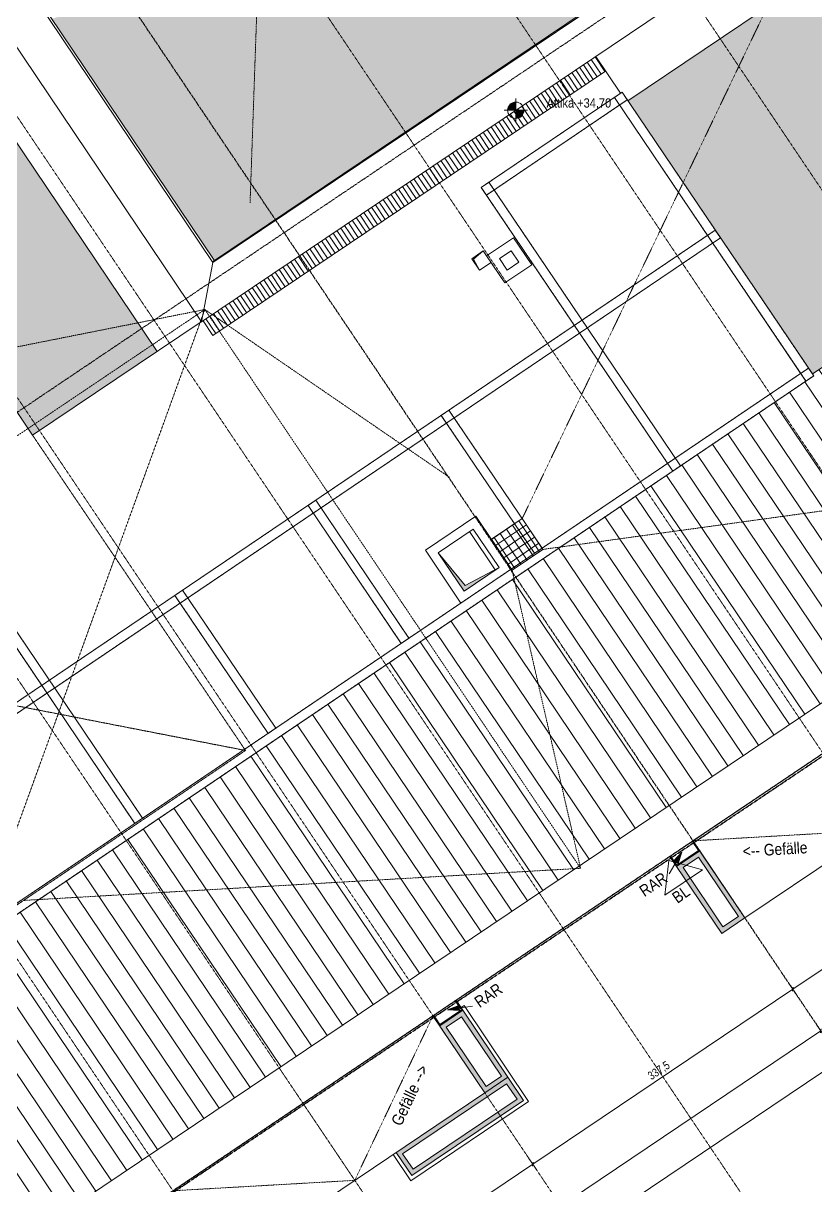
# Model space of a CAD drawing. Header units: centimetres. Extents: x -4512 to 25286, y -2765 to 13485.
# Drawn here: x 19392 to 20246, y 8412 to 9664 of the extents above; entities that cross this region are included whole.
import ezdxf

# ---------------------------------------------------------------- set-up
doc = ezdxf.new("R2010")
doc.units = ezdxf.units.CM
for name, pattern in [('_Referenzebene_', [0.6, 0.4, -0.1, 0, -0.1]), ('DB_Strichpunkt', [0.28, 0.15, -0.065, 0, -0.065]), ('Grundgrenze', [0.8999999999999999, 0.4, -0.1, 0.1, -0.1, 0.1, -0.1]), ('Rasterlinie', [2.2225, 1.27, -0.3175000000000001, 0.3175000000000001, -0.3175000000000001]), ('Strich', [0.30000000000000004, 0.2, -0.1]), ('Verdeckt', [0.30000000000000004, 0.2, -0.1]), ('Verdeckt 0_5', [0.10584, 0.05292, -0.05292])]:
    doc.linetypes.add(name, pattern=pattern)
for name, color, linetype, lineweight in [('A-ANNO-DIMS', 7, 'Continuous', 5), ('A-ANNO-DIMS-50', 7, 'Continuous', 5), ('A-DETL-GENF', 7, 'Continuous', 9), ('A-DETL-HDLN', 7, 'Verdeckt', 5), ('A-DETL-THIN', 7, 'Continuous', 5), ('A-FLOR', 7, 'Continuous', 9), ('A-FLOR-PATT', 7, 'Continuous', 9), ('A-GENM', 7, 'Continuous', 9), ('A-WALL', 7, 'Continuous', 9), ('G-ANNO-DIMS', 7, 'Continuous', 5), ('I-WALL', 7, 'Continuous', 9), ('Q-SPCQ', 7, 'Continuous', 9), ('S-GRID', 7, 'Continuous', 5), ('Text', 7, 'Continuous', 5)]:
    doc.layers.add(name, color=color, linetype=linetype, lineweight=lineweight)
doc.layers.add('A-DETL', color=251, linetype='Continuous', lineweight=9, true_color=0x4f4f4f)
doc.layers.add('C-PROP-LINE', color=96, linetype='Grundgrenze', lineweight=25, true_color=0x008000)
doc.styles.add('Arial', font='arial.ttf', dxfattribs={"width": 0.85, "height": 12.5})
doc.styles.add('Arial Unicode MS_1', font='ARIALUNI.ttf', dxfattribs={"width": 0.85, "height": 9.999999999999998})
doc.styles.add('Arial Unicode MS_3', font='ARIALUNI.ttf', dxfattribs={"width": 0.8, "height": 9})
doc.styles.add('Arial Unicode MS_4', font='ARIALUNI.ttf', dxfattribs={"width": 0.85, "height": 12.5})
doc.dimstyles.new('M_1_100', dxfattribs={"dimscale": 30.48, "dimtxt": 9.052603678738716, "dimasz": 0.0984251968503937, "dimexe": 0.2460629921259842, "dimexo": 0.0625, "dimgap": 0.0328083989501312, "dimtad": 1, "dimdec": 1, "dimrnd": 0.5, "dimdsep": 46, "dimtxsty": 'Arial Unicode MS_3', "dimblk1": 'OBLIQUE', "dimblk2": 'OBLIQUE', "dimsah": 1, "dimcen": 0.09, "dimazin": 0, "dimtfac": 1, "dimtdec": 4, "dimtix": 1, "dimtmove": 0, "dimatfit": 3, "dimfxl": 0.2460629921259842, "dimfxlon": 1, "dimtvp": 1, "dimtolj": 1, "dimtzin": 0, "dimlwd": 13, "dimlwe": 13, "dimarcsym": 2})

# ---------------------------------------------------------------- blocks, each defined once
blk = doc.blocks.new('062_HNP_Attikaverblechung - 062_Attikaverblechung-14013496-DD - FOK AF 300')
at = {"layer": 'A-GENM', "lineweight": 5}
for p, q in [((-19.21993865413388, -27.4489170786089), (6.362e-13, -8.392e-13)), ((6.294e-13, -8.46e-13), (1424.745306659025, -8.46e-13)), ((1378.74530665902, -46.00000000000086), (-31.61147968584191, -46.00000000000086))]:
    blk.add_line(p, q, dxfattribs=at)
blk = doc.blocks.new('062_HNP_Attikaverblechung - 062_Attikaverblechung-14013497-DD - FOK AF 300')
at = {"layer": 'A-GENM', "lineweight": 5}
for p, q in [((6.226e-13, -8.46e-13), (643.1298664202945, -8.46e-13)), ((46.00000000000072, -46.00000000000087), (6.226e-13, -8.392e-13)), ((629.1101381255585, -46.00000000000087), (643.1298664202945, -8.325e-13)), ((629.1101381255585, -46.00000000000086), (46.0000000000007, -46.00000000000086))]:
    blk.add_line(p, q, dxfattribs=at)
blk = doc.blocks.new('062_HNP_Attikaverblechung - 062_Attikaverblechung-14013507-DD - FOK AF 300')
at = {"layer": 'A-GENM', "lineweight": 5}
for p, q in [((6.091e-13, -8.46e-13), (2091.040771452198, -8.46e-13)), ((2045.040771452197, -46.00000000000086), (46.0000000000008, -46.00000000000086))]:
    blk.add_line(p, q, dxfattribs=at)
blk = doc.blocks.new('062_HNP_Attikaverblechung - 062_Attikaverblechung-6400280-DD - FOK AF 300')
at = {"layer": 'A-GENM', "lineweight": 5}
for p, q in [((0.8924169336741712, -8.46e-13), (760.0000259251985, -8.46e-13)), ((714.0000259251987, -46.00000000000087), (760.0000259251985, -8.054e-13)), ((171.4989996922072, -46.00000000000086), (0.8924169336743395, -46.00000000000086)), ((714.0000259251987, -46.00000000000086), (241.4989996922014, -46.00000000000086))]:
    blk.add_line(p, q, dxfattribs=at)
blk = doc.blocks.new('HNP_Träger - HNP_Träger-18624507-DD - FOK AF 300')
at = {"layer": 'A-GENM', "lineweight": 5}
for p, q in [((1394.709389494721, 4.999999999999184), (0, 4.999999999999184)), ((0, 4.999999999999184), (0, -5.000000000000861)), ((1394.709389494721, -5.000000000000861), (1394.709389494721, 4.999999999999184)), ((0, -5.00000000000086), (1394.709389494721, -5.000000000000861))]:
    blk.add_line(p, q, dxfattribs=at)
at = {"layer": 'A-GENM', "linetype": 'Strich', "lineweight": 5}
for p, q in [((-9.746e-13, 5.000000000000112), (1394.70938949472, 5.000000000000112)), ((-9.746e-13, -5.000000000000861), (-9.746e-13, 5.000000000000111)), ((1394.70938949472, 5.000000000000112), (1394.70938949472, -5.00000000000086)), ((1394.70938949472, -5.000000000000861), (-1.0829e-12, -5.000000000000861))]:
    blk.add_line(p, q, dxfattribs=at)
blk = doc.blocks.new('HNP_Träger - HNP_Träger-18590716-DD - FOK AF 300')
at = {"layer": 'A-GENM', "lineweight": 5}
for p, q in [((179.2488793393666, 4.999999999999184), (0, 4.999999999999184)), ((0, 4.999999999999184), (0, -5.000000000000861)), ((179.2488793393666, -5.000000000000861), (179.2488793393666, 4.999999999999184)), ((0, -5.00000000000086), (179.2488793393666, -5.000000000000861))]:
    blk.add_line(p, q, dxfattribs=at)
at = {"layer": 'A-GENM', "linetype": 'Strich', "lineweight": 5}
for p, q in [((-9.746e-13, 5.000000000000112), (179.2488793393653, 5.000000000000112)), ((-9.746e-13, -5.000000000000861), (-9.746e-13, 5.000000000000111)), ((179.2488793393653, 5.000000000000112), (179.2488793393653, -5.00000000000086)), ((179.2488793393653, -5.000000000000861), (-9.746e-13, -5.000000000000861))]:
    blk.add_line(p, q, dxfattribs=at)
blk = doc.blocks.new('HNP_BD_Symbol - BD_Symbol-V8-DD - FOK AF 300')
at = {"layer": 'A-DETL-GENF', "true_color": 0xc0c0c0}
blk.add_hatch(color=9, dxfattribs=at).paths.add_polyline_path([(49.99999999998776, 3.5518e-11), (3.339817783e-07, -0.0012489110425008), (-1.1695e-11, -45.4999999999654), (4.549999999986837, -4.549999999956517), (49.98752461588123, -0.0012489107990723)])
at = {"layer": 'A-DETL-GENF'}
for p, q in [((-1.218e-13, -45.5000000000019), (4.549999999999941, -4.549999999999987)), ((4.54999999999994, -4.549999999999987), (49.99999999999945, -2.28e-14))]:
    blk.add_line(p, q, dxfattribs=at)
blk = doc.blocks.new('HNP_BD_Symbol - BD_Symbol-8200667-DD - FOK AF 300')
at = {"layer": 'A-DETL-GENF', "true_color": 0xc0c0c0}
blk.add_hatch(color=9, dxfattribs=at).paths.add_polyline_path([(2.72883e-11, -15.00000000000352), (1.500000000033444, -1.500000000011787), (15.00000000001392, -1.55933e-11), (8.120204e-09, -2.28736189e-08), (2.85877e-11, -11.38647007404433)])
at = {"layer": 'A-DETL-GENF'}
for p, q in [((14.99999999999945, -1.151e-13), (-1.218e-13, -1.151e-13)), ((-1.218e-13, -1.151e-13), (-1.218e-13, -15.0000000000019)), ((-1.218e-13, -15.0000000000019), (1.49999999999994, -1.499999999999991)), ((1.49999999999994, -1.499999999999991), (14.99999999999944, -2.35e-14))]:
    blk.add_line(p, q, dxfattribs=at)
at = {"layer": 'A-GENM'}
for p, q in [((-1.218e-13, 0), (-1.218e-13, -15.0000000000019)), ((14.99999999999985, 0), (-1.218e-13, 0)), ((14.99999999999985, 0), (14.99999999999985, -6.500029961151843)), ((14.99997925328076, -15.0000000000019), (-1.218e-13, -15.0000000000019))]:
    blk.add_line(p, q, dxfattribs=at)
blk = doc.blocks.new('HNP-Rigol - Rigol-11114355-DD - FOK AF 300')
at = {"layer": 'A-GENM', "lineweight": 5}
h = blk.add_hatch(dxfattribs=at)
h.set_pattern_fill('FP_5', color=256, style=0, pattern_type=2)
h.set_pattern_definition([(90, (0, 0), (-5, 3e-16), [])])
h.paths.add_polyline_path([(254.8622700816466, 10.00000000000812), (-254.8622700817206, 10.00000000000812), (-254.8622700817206, -9.026850956823974), (254.8622700816466, -9.026726621327153), (254.862270081647, -5.589372737321603)])
for p, q in [((254.8622700816836, 10.00000000000023), (-254.8622700816836, 10.00000000000023)), ((-254.8622700816836, 10.00000000000023), (-254.8622700816836, -9.026850956831883)), ((-254.8622700816836, 10.00000000000023), (254.8622700816836, 10.00000000000023)), ((-254.8622700816836, -9.026850956832332), (-254.8622700816836, 10.00000000000023)), ((254.8622700816836, -9.026726621335184), (254.8622700816836, 10.00000000000023)), ((254.8622700816836, 10.00000000000023), (254.8622700816836, -9.026726621335634))]:
    blk.add_line(p, q, dxfattribs=at)
blk = doc.blocks.new('HNP_Pflanztog - Planztrog mit Boden-V32-DD - FOK AF 300')
at = {"layer": 'Q-SPCQ', "true_color": 0xcbcbcb}
h = blk.add_hatch(color=9, dxfattribs=at)
h.paths.add_polyline_path([(30.00000000001051, 3.63843e-11), (30.0000000000313, 145.0000000000173), (1.21281e-11, 145.0000000000346), (0.0027511335818463, 3.46517e-11), (21.63667359435359, 3.50849e-11)])
h.paths.add_polyline_path([(25.00000000000991, 5.000000000034381), (5.000000000010991, 5.000000000035681), (5.000000000010991, 140.0000000000349), (25.00005104653185, 139.9985706974423), (25.00000000001164, 6.053987530213002)])
at = {"layer": 'Q-SPCQ', "lineweight": 5}
for p, q in [((2.301e-13, 145.0000000000001), (1.825e-13, 115.000590991207)), ((30.00000000000025, 145.0000000000001), (2.301e-13, 145.0000000000001)), ((5.000000000000013, 5), (5.000000000000217, 140.0000000000001)), ((5.000000000000217, 140.0000000000001), (25.00000000000023, 140.0000000000001)), ((25.00000000000023, 140.0000000000001), (25.00000000000001, 5)), ((30, 0), (30.00000000000025, 145.0000000000001)), ((0.0027511335717412, 0), (30, 0)), ((25.00000000000001, 5), (5.000000000000013, 5))]:
    blk.add_line(p, q, dxfattribs=at)
blk = doc.blocks.new('HNP_Pflanztog - Planztrog mit Boden-V33-DD - FOK AF 300')
at = {"layer": 'Q-SPCQ', "true_color": 0xcbcbcb}
h = blk.add_hatch(color=9, dxfattribs=at)
h.paths.add_polyline_path([(4.8178924e-09, 8.52433e-09), (30.00000000029595, 3.603782e-10), (30.00000000003346, 86.99986401906088), (-3.37855e-11, 86.99986401896125), (-1.780234e-10, 3.922905021078761)])
h.paths.add_polyline_path([(5.000000000033515, 4.999999999986735), (5.000000000033948, 81.99986401906028), (25.00000000003243, 81.99986401906115), (25.00000000003287, 4.999999999985002), (10.13376521736389, 4.999999999985869)])
at = {"layer": 'Q-SPCQ', "lineweight": 5}
for p, q in [((5.000000000000013, 5), (5.000000000000122, 81.9998640190748)), ((5.000000000000122, 81.9998640190748), (25.00000000000014, 81.9998640190748)), ((25.00000000000014, 81.9998640190748), (25.00000000000001, 5)), ((30, 0), (30.00000000000015, 86.9998640190748)), ((0.0005909912183343, 0), (30, 0)), ((25.00000000000001, 5), (5.000000000000013, 5))]:
    blk.add_line(p, q, dxfattribs=at)
blk = doc.blocks.new('HNP_Pflanztog - Planztrog mit Boden-V37-DD - FOK AF 300')
at = {"layer": 'Q-SPCQ', "true_color": 0xcbcbcb}
h = blk.add_hatch(color=9, dxfattribs=at)
h.paths.add_polyline_path([(2.98871e-11, -1.03955e-11), (29.99224077257642, 0.0077592274440485), (29.99178139874996, 86.9998640190652), (2.98871e-11, 86.9998640190652), (2.9454e-11, 8.36332640564739)])
h.paths.add_polyline_path([(5.00000000003005, 4.9999999999902), (5.000000000029184, 81.9998640190646), (25.00000000002897, 81.99986401906634), (25.0000000000294, 4.9999999999902), (22.55920961327909, 4.9999999999902)])
at = {"layer": 'Q-SPCQ', "lineweight": 5}
for p, q in [((1.354e-13, 86.9998640190748), (0, 0)), ((5.000000000000013, 5), (5.000000000000122, 81.9998640190748)), ((5.000000000000122, 81.9998640190748), (25.00000000000014, 81.9998640190748)), ((25.00000000000014, 81.9998640190748), (25.00000000000001, 5)), ((0, 0), (29.99220181328035, 0)), ((25.00000000000001, 5), (5.000000000000013, 5))]:
    blk.add_line(p, q, dxfattribs=at)
blk = doc.blocks.new('HNP_Träger - HNP_Träger-18624951-DD - FOK AF 300')
at = {"layer": 'A-GENM', "lineweight": 5}
for p, q in [((368.497758678755, 4.999999999999184), (0, 4.999999999999184)), ((0, 4.999999999999184), (0, -5.000000000000861)), ((368.497758678755, -5.000000000000861), (368.497758678755, 4.999999999999184)), ((0, -5.00000000000086), (368.497758678755, -5.000000000000861))]:
    blk.add_line(p, q, dxfattribs=at)
at = {"layer": 'A-GENM', "linetype": 'Strich', "lineweight": 5}
for p, q in [((-9.746e-13, 5.000000000000112), (368.4977586787537, 5.000000000000112)), ((-9.746e-13, -5.000000000000861), (-9.746e-13, 5.000000000000111)), ((368.4977586787537, 5.000000000000112), (368.4977586787537, -5.00000000000086)), ((368.4977586787537, -5.000000000000861), (-9.746e-13, -5.000000000000861))]:
    blk.add_line(p, q, dxfattribs=at)
blk = doc.blocks.new('HNP_Träger - HNP_Träger-18591490-DD - FOK AF 300')
at = {"layer": 'A-GENM', "lineweight": 5}
for p, q in [((716.9955173574735, 4.999999999999184), (0, 4.999999999999184)), ((0, 4.999999999999184), (0, -5.000000000000861)), ((716.9955173574735, -5.000000000000861), (716.9955173574735, 4.999999999999184)), ((0, -5.00000000000086), (716.9955173574735, -5.000000000000861))]:
    blk.add_line(p, q, dxfattribs=at)
at = {"layer": 'A-GENM', "linetype": 'Strich', "lineweight": 5}
for p, q in [((-9.746e-13, 5.000000000000112), (716.9955173574723, 5.000000000000112)), ((-9.746e-13, -5.000000000000861), (-9.746e-13, 5.000000000000111)), ((716.9955173574723, 5.000000000000112), (716.9955173574723, -5.00000000000086)), ((716.9955173574723, -5.000000000000861), (-9.746e-13, -5.000000000000861))]:
    blk.add_line(p, q, dxfattribs=at)
blk = doc.blocks.new('HNP_Träger - HNP_Träger-V66-DD - FOK AF 300')
at = {"layer": 'A-GENM', "lineweight": 5}
for p, q in [((179.2488793393666, 4.999999999999184), (0, 4.999999999999184)), ((0, 4.999999999999184), (0, -5.000000000000861)), ((179.2488793393666, -5.000000000000861), (179.2488793393666, 4.999999999999184)), ((0, -5.00000000000086), (179.2488793393666, -5.000000000000861))]:
    blk.add_line(p, q, dxfattribs=at)
at = {"layer": 'A-GENM', "linetype": 'Strich', "lineweight": 5}
for p, q in [((-9.746e-13, 5.000000000000112), (179.2488793393653, 5.000000000000112)), ((-9.746e-13, -5.000000000000861), (-9.746e-13, 5.000000000000111)), ((179.2488793393653, 5.000000000000112), (179.2488793393653, -5.00000000000086)), ((179.2488793393653, -5.000000000000861), (-9.746e-13, -5.000000000000861))]:
    blk.add_line(p, q, dxfattribs=at)
blk = doc.blocks.new('HNP_Träger - HNP_Träger-18591454-DD - FOK AF 300')
at = {"layer": 'A-GENM', "lineweight": 5}
for p, q in [((183.0886736868397, 4.999999999999184), (0, 4.999999999999184)), ((0, 4.999999999999184), (0, -5.000000000000861)), ((183.0886736868397, -5.000000000000861), (183.0886736868397, 4.999999999999184)), ((0, -5.00000000000086), (183.0886736868397, -5.000000000000861))]:
    blk.add_line(p, q, dxfattribs=at)
at = {"layer": 'A-GENM', "linetype": 'Strich', "lineweight": 5}
for p, q in [((-9.746e-13, 5.000000000000112), (183.0886736868384, 5.000000000000112)), ((-9.746e-13, -5.000000000000861), (-9.746e-13, 5.000000000000111)), ((183.0886736868384, 5.000000000000112), (183.0886736868384, -5.00000000000086)), ((183.0886736868384, -5.000000000000861), (-9.746e-13, -5.000000000000861))]:
    blk.add_line(p, q, dxfattribs=at)
blk = doc.blocks.new('Family - ___-3356438-DD - FOK AF 300')
at = {"layer": 'C-PROP-LINE', "color": 1, "true_color": 0xff0000}
blk.add_line((32112.84655757284, 7891.892179188155), (33995.68084814515, 9156.253413711436), dxfattribs=at)
blk = doc.blocks.new('Family - ___-4252337-DD - FOK AF 300')
at = {"layer": 'C-PROP-LINE', "color": 5, "lineweight": 35, "true_color": 0x0000ff}
blk.add_line((32112.84655757284, 7891.892179188155), (33995.68084814515, 9156.253413711436), dxfattribs=at)
blk = doc.blocks.new('Family - ___-5162724-DD - FOK AF 300')
at = {"layer": 'C-PROP-LINE', "linetype": '_Referenzebene_'}
blk.add_line((32292.62416532374, 8013.915364630548), (34027.65631273153, 9181.01125183945), dxfattribs=at)
blk = doc.blocks.new('Höhenkoten - Roh-32967-DD - FOK AF 300')
at = {"layer": 'G-ANNO-DIMS'}
h = blk.add_hatch(color=256, dxfattribs=at)
edge = h.paths.add_edge_path()
edge.add_arc((-0.0027363332696677, -1.1e-15), 0.1755155214602179, 89.10670749709578, 180.0000000000002, ccw=False)
edge.add_line((6e-16, 0.1754941900852822), (4e-16, -1.1e-15))
edge.add_line((4e-16, -1.1e-15), (-0.1782518547298856, -6e-16))
h = blk.add_hatch(color=256, dxfattribs=at)
edge = h.paths.add_edge_path()
edge.add_arc((-0.0027363332696677, 3e-16), 0.1755155214602181, 270.89329250290405, 359.99999999999847, ccw=False)
edge.add_line((2e-16, -0.1754941900852832), (4e-16, -1e-15))
edge.add_line((4e-16, -1e-15), (0.1727791881905504, -3.3e-15))
for p, q in [((8e-16, 0.2549520929039358), (0, -0.2549520929039358)), ((-0.2527363332696674, 0), (0.2472636667303326, 0)), ((-0.2014091323909538, 0), (0.1981284657474312, 0)), ((4e-16, -1.1e-15), (6e-16, 0.1754941900852822)), ((-0.1782518547298856, -6e-16), (4e-16, -1.1e-15)), ((0.1727791881905504, -3.3e-15), (4e-16, -1e-15)), ((4e-16, -1e-15), (2e-16, -0.1754941900852832))]:
    blk.add_line(p, q, dxfattribs=at)
blk.add_circle((-0.0027363332696675, 0), 0.1755155214602182, dxfattribs=at)
for centre, radius, start, end in [((-0.0027363332696677, -1.1e-15), 0.1755155214602179, 89.10670749709544, 179.9999999999998), ((-0.0027363332696677, 3e-16), 0.1755155214602181, 270.8932925029036, 359.9999999999981)]:
    blk.add_arc(centre, radius, start, end, dxfattribs=at)
blk = doc.blocks.new('DIMBLOCK15-DD - FOK AF 300')
at = {"layer": 'A-ANNO-DIMS-50', "lineweight": 13}
for p, q in [((20863.00376058916, 8945.048136129546), (20858.81770098621, 8951.271230617062)), ((19127.97161318103, 7777.952248921139), (20863.00376058916, 8945.048136129542)), ((20863.00376058916, 8945.048136129542), (20862.59635361224, 8942.96630531145)), ((20863.00376058916, 8945.048136129542), (20863.41116756607, 8947.129966947638)), ((20863.00376058916, 8945.048136129546), (20867.18982019211, 8938.825041642034)), ((19127.97161318103, 7777.952248921139), (19123.78555357808, 7784.175343408654)), ((19127.97161318103, 7777.952248921139), (19127.56420620412, 7775.870418103045)), ((19127.97161318103, 7777.952248921139), (19128.37902015794, 7780.034079739232)), ((19127.97161318103, 7777.952248921139), (19132.15767278398, 7771.729154433626))]:
    blk.add_line(p, q, dxfattribs=at)
at = {"layer": 'A-ANNO-DIMS-50', "color": 0, "lineweight": 13, "insert": (19978.11585133365, 8365.099263385959), "char_height": 9, "width": 29.77300765451845, "attachment_point": 1, "rotation": 33.92735211589029, "line_spacing_factor": 1.117605392436879, "style": 'Arial Unicode MS_3'}
blk.add_mtext('2.091', dxfattribs=at)
blk = doc.blocks.new('_Oblique')
at = {"color": 0, "linetype": 'ByBlock', "lineweight": -2}
blk.add_line((-0.5, -0.5), (0.5, 0.5), dxfattribs=at)
blk = doc.blocks.new('DIMBLOCK49-DD - FOK AF 300')
at = {"layer": 'A-ANNO-DIMS-50', "lineweight": 13}
for p, q in [((20251.1247577085, 8578.945394085738), (19145.07418366714, 7834.94357375288)), ((20251.1247577085, 8578.945394085738), (20246.93869810554, 8585.168488573257)), ((20251.1247577085, 8578.945394085738), (20250.71735073158, 8576.863563267645)), ((20251.1247577085, 8578.945394085738), (20251.53216468541, 8581.027224903832)), ((20251.1247577085, 8578.945394085738), (20255.31081731144, 8572.72229959822)), ((19145.07418366714, 7834.94357375288), (19140.88812406419, 7841.166668240395)), ((19145.07418366714, 7834.94357375288), (19144.66677669023, 7832.861742934786)), ((19145.07418366714, 7834.94357375288), (19145.48159064405, 7837.025404570973)), ((19145.07418366714, 7834.94357375288), (19149.26024327009, 7828.720479265367))]:
    blk.add_line(p, q, dxfattribs=at)
at = {"layer": 'A-ANNO-DIMS-50', "color": 0, "lineweight": 13, "insert": (19680.72763513638, 8210.543554779928), "char_height": 9, "width": 29.77300765451845, "attachment_point": 1, "rotation": 33.92735211588023, "line_spacing_factor": 1.117605392436879, "style": 'Arial Unicode MS_3'}
blk.add_mtext('1.333', dxfattribs=at)
blk = doc.blocks.new('DIMBLOCK90-DD - FOK AF 300')
at = {"layer": 'A-ANNO-DIMS-50', "lineweight": 13}
for p, q in [((19660.90078700976, 8247.014988559264), (19940.9393754108, 8435.38722435368)), ((19940.9393754108, 8435.387224353679), (19936.75331580785, 8441.610318841194)), ((19940.9393754108, 8435.38722435368), (19940.5319684339, 8433.305393535587)), ((19940.9393754108, 8435.38722435368), (19941.34678238772, 8437.469055171774)), ((19940.9393754108, 8435.387224353679), (19945.12543501375, 8429.164129866165)), ((19660.90078700976, 8247.014988559262), (19656.7147274068, 8253.238083046777)), ((19660.90078700976, 8247.014988559264), (19661.30819398666, 8249.096819377357)), ((19660.90078700976, 8247.014988559264), (19660.49338003284, 8244.93315774117)), ((19660.90078700976, 8247.014988559262), (19665.08684661271, 8240.791894071748))]:
    blk.add_line(p, q, dxfattribs=at)
at = {"layer": 'A-ANNO-DIMS-50', "color": 0, "lineweight": 13, "insert": (19783.54824565884, 8344.800177317087), "char_height": 9, "width": 29.77300765451845, "attachment_point": 1, "rotation": 33.927352115886336, "line_spacing_factor": 1.117605392436879, "style": 'Arial Unicode MS_3'}
blk.add_mtext('337,5', dxfattribs=at)
blk = doc.blocks.new('DIMBLOCK91-DD - FOK AF 300')
at = {"layer": 'A-ANNO-DIMS-50', "lineweight": 13}
for p, q in [((19940.9393754108, 8435.38722435368), (20220.97929088835, 8623.760352826386)), ((20220.97929088835, 8623.760352826386), (20216.7932312854, 8629.9834473139)), ((20220.97929088835, 8623.760352826386), (20220.57188391144, 8621.678522008291)), ((20220.97929088835, 8623.760352826386), (20221.38669786527, 8625.84218364448)), ((20220.97929088835, 8623.760352826386), (20225.1653504913, 8617.537258338873)), ((19940.9393754108, 8435.387224353679), (19936.75331580785, 8441.610318841194)), ((19940.9393754108, 8435.38722435368), (19940.5319684339, 8433.305393535587)), ((19940.9393754108, 8435.38722435368), (19941.34678238772, 8437.469055171774)), ((19940.9393754108, 8435.387224353679), (19945.12543501375, 8429.164129866165))]:
    blk.add_line(p, q, dxfattribs=at)
at = {"layer": 'A-ANNO-DIMS-50', "color": 0, "lineweight": 13, "insert": (20063.58749759814, 8533.17285945065), "char_height": 9, "width": 29.77300765451845, "attachment_point": 1, "rotation": 33.927352115886336, "line_spacing_factor": 1.117605392436879, "style": 'Arial Unicode MS_3'}
blk.add_mtext('337,5', dxfattribs=at)
blk = doc.blocks.new('DIMBLOCK92-DD - FOK AF 300')
at = {"layer": 'A-ANNO-DIMS-50', "lineweight": 13}
for p, q in [((20220.97929088835, 8623.760352826386), (20501.01410151425, 8812.13004744262)), ((20501.01410151424, 8812.130047442623), (20496.82804191129, 8818.353141930136)), ((20501.01410151425, 8812.13004744262), (20500.60669453734, 8810.048216624526)), ((20501.01410151425, 8812.13004744262), (20501.42150849116, 8814.211878260714)), ((20501.01410151424, 8812.130047442623), (20505.2001611172, 8805.906952955109)), ((20220.97929088835, 8623.760352826386), (20216.7932312854, 8629.9834473139)), ((20220.97929088835, 8623.760352826386), (20220.57188391144, 8621.678522008291)), ((20220.97929088835, 8623.760352826386), (20221.38669786527, 8625.84218364448)), ((20220.97929088835, 8623.760352826386), (20225.1653504913, 8617.537258338873))]:
    blk.add_line(p, q, dxfattribs=at)
at = {"layer": 'A-ANNO-DIMS-50', "color": 0, "lineweight": 13, "insert": (20343.62486064986, 8721.54427099512), "char_height": 9, "width": 29.77300765451845, "attachment_point": 1, "rotation": 33.927352115886336, "line_spacing_factor": 1.117605392436879, "style": 'Arial Unicode MS_3'}
blk.add_mtext('337,5', dxfattribs=at)

msp = doc.modelspace()

# ---------------------------------------------------------------- hatches: boundary and pattern name
at = {"layer": 'A-DETL-GENF', "lineweight": 5}
h = msp.add_hatch(dxfattribs=at)
h.set_pattern_fill('FP_145', color=256, style=0, pattern_type=2)
h.set_pattern_definition([(33.927, (15956.01125229197, -1525.526), (-4.465089448893292, 6.637994894046078), []), (123.927, (15956.01125229197, -1525.526), (-6.637994894046076, -4.465089448893294), [])])
h.paths.add_polyline_path([(19918.66813621314, 9074.97469284946), (19951.85797355641, 9097.300344116702), (19929.49947186576, 9130.468084009506), (19896.34248519208, 9108.164530247162), (19917.81333882309, 9076.24545473482)])
at = {"layer": 'A-FLOR-PATT', "lineweight": 5, "true_color": 0xeef1d8}
h = msp.add_hatch(color=254, dxfattribs=at)
h.paths.add_polyline_path([(18814.64349419877, 8326.16959594701), (19047.44561741123, 8483.02193422945), (18649.23213641716, 9072.4757196465), (18686.27240192238, 9097.64071452293), (18680.77255503793, 9105.78125300626), (19119.32946063488, 9402.075636426438), (19124.06159981245, 9395.072786663697), (19234.222716671, 9469.915769118488), (19402.23837309358, 9220.139749559576), (19536.25030522291, 9310.284923560328), (19198.68158520555, 9812.122508294387), (18246.11193660143, 9171.361971523582), (18814.48634816583, 8326.403212929115)])
h.paths.add_polyline_path([(20242.08067512729, 9286.17559847097), (20473.45972413658, 9441.732470517623), (20376.71022107988, 9585.558041857597), (20331.48626807096, 9555.152582780778), (20292.42453776964, 9613.225163443014), (20337.64242100813, 9643.641662114374), (20275.32210091827, 9736.280785093351), (20043.38886130751, 9580.267123326961), (20242.08042694438, 9286.175965816205)])
at = {"layer": 'A-FLOR-PATT', "lineweight": 5, "true_color": 0x787878}
h = msp.add_hatch(dxfattribs=at)
h.set_pattern_fill('FP_121', color=8, style=0, pattern_type=2)
h.set_pattern_definition([(49.97799999999999, (-13320.30074770803, 16.661), (9.108664641141814, -0.7986647952757506), [0.9520399999999998, -10.472]), (354.99, (-13320.30074770803, 16.661), (-1.761965488796908, 9.54734767442187), [0.762, -8.382]), (100.457, (-13319.54174770803, 16.594), (7.34714119424803, 8.748793360903182), [0.80905, -8.9]), (46.161, (-13320.30074770803, 19.199), (13.55327053754019, -2.103817182229753), [1.428, -15.709]), (96.63899999999997, (-13319.17174770803, 19.024), (11.8704720953153, 12.36127534821309), [1.214, -13.349]), (351.177, (-13320.30074770803, 19.199), (11.86936875099289, 12.36071193147682), [1.143, -12.573]), (20.977, (-13319.03074770803, 18.564), (7.580479420915548, -5.112045065243055), [0.9523299999999999, -10.476]), (326.0069999999999, (-13319.03074770803, 18.564), (3.090398816701459, 9.202906505758396), [0.7619199999999997, -8.380999999999997]), (71.44, (-13318.39874770803, 18.138), (10.670258183248, 4.091477031932256), [0.80899, -8.899]), (37.475, (-13320.30074770803, 16.661), (0.1543905085012012, 4.224866100941513), [0.41895, -7.859, 0.41895, -8.087, -8.411]), (37.475, (-13320.30074770803, 16.661), (0.1543905085012012, 4.224866100941513), [-16.784, 0.41895, -7.992000000000001]), (7.483000000000002, (-13320.30074770803, 16.661), (3.340680425480699, 5.004685733870818), [0.4190699999999999, -4.431999999999998, 0.4190699999999999, -7.669999999999998, -3.206999999999999]), (7.483000000000002, (-13320.30074770803, 16.661), (3.340680425480699, 5.004685733870818), [-12.941, 0.4190699999999999, -2.786999999999999]), (327.506, (-13323.13289770803, 16.661), (6.779549543574729, -0.2881631243162013), [0.41906, -2.756, 0.41906, -9.486, -13.143]), (327.506, (-13323.13289770803, 16.661), (6.779549543574729, -0.2881631243162013), [-13.08, 0.41906, -12.724]), (317.51, (-13324.40274770803, 16.661), (7.405858172015308, 1.268828095525185), [0.41902, -3.708, 0.41902, -6.157999999999999, -9.333]), (317.51, (-13324.40274770803, 16.661), (7.405858172015308, 1.268828095525185), [-10.704, 0.41902, -8.914])])
h.paths.add_polyline_path([(19881.01732785889, 9598.612674394843), (19891.8167310226, 9605.877068108555), (19848.4670373475, 9774.858793133184), (19839.88155338267, 9769.081990660085), (19828.09561021254, 9786.598259663355), (19422.96569303316, 9668.55167970907), (19426.3829097737, 9663.471565516684), (19879.24425402458, 9598.865624013692)])
h = msp.add_hatch(dxfattribs=at)
h.set_pattern_fill('FP_122', color=8, style=0, pattern_type=2)
h.set_pattern_definition([(49.974, (-13316.87174770803, 22.353), (9.108608861623408, -0.7993006980827282), [0.95194, -10.471]), (354.981, (-13316.87174770803, 22.353), (-1.761461938941314, 9.547711811615446), [0.7619799999999998, -8.381999999999996]), (100.457, (-13316.11174770803, 22.286), (7.346339300400871, 8.747628471956595), [0.80904, -8.899]), (46.157, (-13316.87174770803, 24.891), (13.55315218628844, -2.106177299114421), [1.428, -15.708]), (96.63899999999997, (-13315.74174770803, 24.716), (11.86982564088868, 12.35817985202115), [1.214, -13.349]), (351.168, (-13316.87174770803, 24.891), (11.86933393507447, 12.35915441839326), [1.143, -12.573]), (20.97000000000001, (-13315.60174770803, 24.256), (7.580788578157266, -5.112613278283457), [0.95225, -10.475]), (326.001, (-13315.60174770803, 24.256), (3.089974300104229, 9.202312960592863), [0.76195, -8.381]), (71.439, (-13314.96974770803, 23.83), (10.66969296314837, 4.089394829573468), [0.8089299999999998, -8.897999999999996]), (37.47, (-13316.87174770803, 22.353), (0.1547591970324451, 4.224852611740896), [0.4189100000000001, -7.858, 0.4189100000000001, -8.086, -8.41]), (37.47, (-13316.87174770803, 22.353), (0.1547591970324451, 4.224852611740896), [-16.782, 0.4189100000000001, -7.991000000000001]), (7.473999999999998, (-13316.87174770803, 22.353), (3.340475014470028, 5.004030843000617), [0.41905, -4.431999999999999, 0.41905, -7.67, -3.206]), (7.473999999999998, (-13316.87174770803, 22.353), (3.340475014470028, 5.004030843000617), [-12.94, 0.41905, -2.787]), (327.5, (-13319.70274770803, 22.354), (6.779519330029931, -0.2888730755028974), [0.41908, -2.756, 0.41908, -9.486, -13.144]), (327.5, (-13319.70274770803, 22.354), (6.779519330029931, -0.2888730755028974), [-13.08, 0.41908, -12.725]), (317.505, (-13320.97274770803, 22.355), (7.405968869955293, 1.26818180764948), [0.41904, -3.708, 0.41904, -6.159, -9.333]), (317.505, (-13320.97274770803, 22.355), (7.405968869955293, 1.26818180764948), [-10.705, 0.41904, -8.914])])
h.paths.add_polyline_path([(19891.8167310226, 9605.877068108555), (20069.86354518694, 9725.643145729193), (19864.25525243744, 9785.482003234218), (19848.4670373475, 9774.858793133184), (19887.59644362332, 9622.328198079074)])
h = msp.add_hatch(dxfattribs=at)
h.set_pattern_fill('FP_38', color=8, style=0, pattern_type=2)
h.set_pattern_definition([(49.99999999999999, (-13323.30810770803, 0.14112), (9.109093891767046, -0.7965760923931402), [0.95249, -10.477]), (355, (-13323.30810770803, 0.14112), (-1.762112659315114, 9.552930020463952), [0.762, -8.382]), (100.451, (-13322.54900770803, 0.0747), (7.346606168913798, 8.755891205290167), [0.8094899999999999, -8.904]), (46.184, (-13323.30810770803, 2.681), (13.55348007158983, -2.101925771528904), [1.429, -15.716]), (96.636, (-13322.17874770803, 2.506), (11.86984813980185, 12.3715800986795), [1.214, -13.357]), (351.184, (-13323.30810770803, 2.681), (11.87022605834925, 12.37090236497267), [1.143, -12.573]), (20.999, (-13322.03774770803, 2.046), (7.580716041370893, -5.11300980833227), [0.95249, -10.477]), (325.9999999999999, (-13322.03774770803, 2.046), (3.090173917424155, 9.209470026015149), [0.762, -8.382]), (71.45100000000001, (-13321.40674770803, 1.62), (10.67137487802474, 4.096051539307393), [0.8094899999999999, -8.904]), (37.499, (-13323.30810770803, 0.14112), (0.1543921315471839, 4.227550007949795), [0.4190999999999999, -7.860999999999999, 0.4190999999999999, -8.089999999999996, -8.413999999999996]), (37.499, (-13323.30810770803, 0.14112), (0.1543921315471839, 4.227550007949795), [-16.78899999999999, 0.4190999999999999, -7.994999999999998]), (7.499000000000001, (-13323.30810770803, 0.14112), (3.340874090950958, 5.0088537918782), [0.4191, -4.431999999999999, 0.4191, -7.671, -3.207]), (7.499000000000001, (-13323.30810770803, 0.14112), (3.340874090950958, 5.0088537918782), [-12.941, 0.4191, -2.788]), (327.5, (-13326.13974770803, 0.14114), (6.779750537800814, -0.2866489930029252), [0.4191, -2.756, 0.4191, -9.487, -13.144]), (327.5, (-13326.13974770803, 0.14114), (6.779750537800814, -0.2866489930029252), [-13.081, 0.4191, -12.725]), (317.5, (-13327.40974770803, 0.14115), (7.406631727444829, 1.271098522541679), [0.4191, -3.708, 0.4191, -6.159, -9.334]), (317.5, (-13327.40974770803, 0.14115), (7.406631727444829, 1.271098522541679), [-10.706, 0.4191, -8.915])])
h.paths.add_polyline_path([(19598.04867999708, 9408.269223414913), (19881.01732785889, 9598.612674394843), (19426.3829097737, 9663.471565516684), (19597.99199760849, 9408.353488777206)])
h = msp.add_hatch(dxfattribs=at)
h.set_pattern_fill('FP_6', color=8, style=0, pattern_type=2)
h.set_pattern_definition([(123.97, (19138.58525229198, 8362.122), (-16.58660503237135, -11.17517487559427), [])])
h.paths.add_polyline_path([(18981.74123544453, 8077.758178989398), (20640.4334886129, 9193.505351978865), (20473.45985802958, 9441.732271469145), (20242.08067512729, 9286.17559847097), (20243.42423880016, 9284.163787520558), (19087.76011898537, 8503.383041646035), (19084.6272662609, 8508.019189404296), (19004.23723406345, 8453.908465081828), (18814.64349419877, 8326.16959594701), (18979.5683943639, 8080.988367197219)])
at = {"layer": 'Text'}
for points in [[(20101.53658022384, 8771.415986336118), (20092.7962993709, 8762.059868156019), (20097.56926202785, 8759.242661271866)], [(19849.1987498258, 8601.672105567952), (19861.96956669158, 8600.757942907952), (19861.15938243239, 8606.240773255402)]]:
    msp.add_hatch(color=256, dxfattribs=at).paths.add_polyline_path(points)

# ---------------------------------------------------------------- linework, layer by layer
at = {"layer": 'A-DETL', "color": 7, "linetype": 'Verdeckt 0_5', "lineweight": 5}
for p, q in [((19654.88092319781, 9997.670819322862), (19636.46344953399, 9470.263378654055)), ((19929.5323231477, 9130.49018192631), (20244.41360631409, 9787.618556081075)), ((19587.72744335494, 9355.529938407659), (18576.2739887799, 8675.160316034564)), ((19151.60902129229, 9268.858006720462), (19587.72744335494, 9355.529938407655)), ((19369.45384346041, 8753.747299276576), (19587.72744335494, 9355.529938407659)), ((19587.72744335493, 9355.529938407666), (19992.37987219508, 8753.964137123101)), ((19587.72744335493, 9355.529938407666), (19851.68527291326, 9174.54022833935)), ((19951.85797355638, 9097.300344116691), (20644.6008403469, 9192.690538025032)), ((19992.37987219508, 8753.964137123103), (19918.66222605467, 9074.970717291082)), ((20309.29668276342, 8794.803653942194), (20113.46841511986, 8783.588544921675)), ((19992.37987219508, 8753.964137123101), (19392.55928814551, 8719.398200926496)), ((19749.22237620141, 8418.056128499391), (19833.43048894945, 8595.211393952148)), ((19749.22237620141, 8418.056128499391), (19693.40824816205, 8501.030721666255)), ((19749.22237620141, 8418.056128499391), (19553.38895396154, 8406.844603769037))]:
    msp.add_line(p, q, dxfattribs=at)
at = {"layer": 'A-DETL', "color": 1, "true_color": 0xff0000}
for p, q in [((20087.57153427181, 8762.506772754354), (20083.22769849872, 8725.106337204254)), ((20087.57153427181, 8762.506772754354), (20123.7856291616, 8752.201394552929)), ((20123.7856291616, 8752.201394552927), (20083.22769849872, 8725.106337204252))]:
    msp.add_line(p, q, dxfattribs=at)
at = {"layer": 'A-DETL', "color": 7, "lineweight": 5}
msp.add_line((20049.21703023978, 8737.551803945193), (20048.93678230285, 8737.363290887914), dxfattribs=at)
at = {"layer": 'A-DETL-HDLN'}
for p, q in [((19234.87979128517, 9467.910930903377), (19631.51317090882, 8880.838352623383)), ((18649.41099049273, 9072.361082871197), (19631.51317090882, 8880.838352623383)), ((19631.51317090882, 8880.838352623387), (19044.85489931781, 8484.484883641668))]:
    msp.add_line(p, q, dxfattribs=at)
at = {"layer": 'A-DETL-THIN'}
for p, q in [((19929.5323231477, 9130.49018192631), (19896.34248519204, 9108.164530247153)), ((19951.85797355638, 9097.300344116691), (19929.5323231477, 9130.49018192631)), ((19896.34248519204, 9108.164530247153), (19918.66813621311, 9074.974692849451)), ((19918.66813621311, 9074.974692849451), (19951.85797355638, 9097.300344116691))]:
    msp.add_line(p, q, dxfattribs=at)
at = {"layer": 'A-FLOR', "color": 254, "lineweight": 5, "true_color": 0xcfcfcf}
for p, q in [((19536.25030522289, 9310.284923560317), (19198.68158520553, 9812.122508294378)), ((20275.32210091824, 9736.28078509334), (20043.38886130748, 9580.26712332695)), ((20035.48537229771, 9588.39479777167), (20008.72917368075, 9628.006179845795)), ((19234.22271667097, 9469.915769118472), (19402.23837309355, 9220.139749559565)), ((20242.08067512726, 9286.175598470962), (20473.45985802955, 9441.732271469138)), ((19887.56704043799, 9418.626089424177), (19891.19497548311, 9413.232716008182)), ((19895.93914242939, 9406.179888869547), (19883.49297066887, 9397.807781243244)), ((19402.23837309355, 9220.139749559565), (19583.93218438733, 9342.358868213347))]:
    msp.add_line(p, q, dxfattribs=at)
at = {"layer": 'A-FLOR'}
for p, q in [((20393.50258909506, 8971.959066902768), (20113.46841511986, 8783.588544921675)), ((20169.27927745049, 8700.61880663405), (20449.31408807635, 8888.98850125034)), ((20113.46841511986, 8783.588544921675), (20169.27927745049, 8700.61880663405)), ((20120.71073512631, 8772.807224075785), (20169.27396255995, 8700.612813182657)), ((19889.24167040193, 8512.242246396607), (19833.42754236258, 8595.216839563485)), ((19609.2030820009, 8323.870010602172), (19889.24167040193, 8512.242246396607))]:
    msp.add_line(p, q, dxfattribs=at)
at = {"layer": 'A-WALL'}
for p, q in [((20096.10136838036, 8757.448640653722), (20119.33425446708, 8773.076596504749)), ((20119.33425446708, 8773.076596504747), (20112.63656130342, 8783.0335444126)), ((20113.4663072351, 8783.591685692994), (20120.72214167914, 8772.804991853473)), ((20095.82976372908, 8756.06075344166), (20088.57392928504, 8766.847447281185)), ((20089.4036752167, 8767.40558856158), (20096.10136838036, 8757.448640653722)), ((20120.72214167914, 8772.80499185347), (20095.82976372908, 8756.06075344166)), ((19864.18737937287, 8601.448147287058), (19857.48968400814, 8611.405098467078)), ((19858.31942993982, 8611.963239747472), (19865.57526658493, 8601.176542635785)), ((19865.57526658493, 8601.176542635783), (19840.68288863488, 8584.43230422397)), ((19840.95449328615, 8585.820191436032), (19864.18737937287, 8601.44814728706)), ((19863.6217721039, 8604.08065339654), (19866.94075583058, 8606.313218518115)), ((19930.87779639124, 8504.0962686306), (19865.57526658522, 8601.176542635785)), ((19866.94075583058, 8606.313218518115), (19936.42934523949, 8503.009850025497)), ((19840.68288863488, 8584.43230422397), (19833.42705198976, 8595.219001335661)), ((19834.25679792142, 8595.777142616054), (19840.95449328615, 8585.820191436032)), ((19936.42934523949, 8503.009850025499), (19809.4782176942, 8417.614234125314)), ((19810.5646362993, 8423.16578297356), (19930.87779639124, 8504.096268630597)), ((19793.82193340871, 8448.055878181729), (19810.5646362993, 8423.165782973558)), ((19809.4782176942, 8417.614234125314), (19790.50296295549, 8445.823293327516))]:
    msp.add_line(p, q, dxfattribs=at)
at = {"layer": 'I-WALL'}
for p, q in [((19595.97398844978, 9406.873648492347), (20766.69265551964, 10194.37654996407)), ((19271.02064763721, 9894.436731838789), (19598.54648117911, 9407.529180554882)), ((19891.19495072851, 9413.232716008182), (19920.23605896325, 9432.767660217565)), ((19920.23605896325, 9432.767660217565), (19939.7710029962, 9403.726552245123)), ((19910.72989476146, 9384.19160803574), (19891.19495072851, 9413.232716008182)), ((19917.52001211301, 9418.888788162987), (19905.07382278309, 9410.516669157949)), ((19925.89213094163, 9406.442599095357), (19917.52001211301, 9418.88878816299)), ((19905.07382278309, 9410.51666915795), (19913.4459416117, 9398.070480090313)), ((19939.7710029962, 9403.726552245123), (19910.72989476146, 9384.19160803574)), ((19913.4459416117, 9398.070480090319), (19925.89213094163, 9406.442599095357)), ((19825.24397714941, 9096.49467976178), (19879.59233656284, 9133.052932306115)), ((19879.59233656284, 9133.052932306115), (19917.80743671209, 9076.241467196798)), ((19876.87628991438, 9119.174060387259), (19839.12284940576, 9093.778633047265)), ((19900.3299848582, 9075.35986928996), (19872.73262107923, 9116.386758225352)), ((19904.78335393405, 9077.68676380383), (19876.87628991438, 9119.174060387253)), ((19863.53314905558, 9039.573097839571), (19825.24397714941, 9096.494679761781)), ((19839.12284940576, 9093.778633047266), (19867.02991404296, 9052.291335545808)), ((19867.02991404296, 9052.291335545811), (19904.78335393405, 9077.68676380383))]:
    msp.add_line(p, q, dxfattribs=at)
at = {"layer": 'S-GRID', "linetype": 'Rasterlinie'}
for p, q in [((18332.81762667527, 11430.74581376439), (20310.24614503817, 8491.054151608863)), ((20745.3401999588, 10159.5252957106), (18274.33711252743, 8497.364923384472))]:
    msp.add_line(p, q, dxfattribs=at)
at = {"layer": 'S-GRID', "color": 8, "linetype": 'DB_Strichpunkt', "true_color": 0x808080}
for p, q in [((19570.56751527234, 10497.70618243704), (20730.30502294545, 8773.613174808017)), ((19430.54788930324, 10403.51984137065), (20590.28539697635, 8679.426833741627)), ((19290.52826333414, 10309.33350030427), (20450.26577100726, 8585.24049267524)), ((19010.48901139595, 10120.96081817149), (20170.22651906907, 8396.867810542466)), ((18870.46844979515, 10026.77384773773), (20030.20710355965, 8302.681611045135)), ((18730.44975945777, 9932.588136038721), (19890.18726713088, 8208.495128409697)), ((18590.43013348867, 9838.401794972335), (19750.16764116179, 8114.30878734331))]:
    msp.add_line(p, q, dxfattribs=at)
at = {"layer": 'Text'}
for p, q in [((20101.53658022384, 8771.415986336118), (20087.767670854, 8748.088452025886)), ((20101.53658022384, 8771.415986336118), (20092.7962993709, 8762.059868156019)), ((20092.7962993709, 8762.059868156019), (20097.56926202785, 8759.242661271866)), ((20097.56926202785, 8759.242661271866), (20101.53658022384, 8771.415986336118)), ((19861.15938243239, 8606.240773255402), (19849.1987498258, 8601.672105567952)), ((19849.1987498258, 8601.672105567952), (19875.99571478029, 8605.631826701812)), ((19849.1987498258, 8601.672105567952), (19861.96956669158, 8600.757942907952)), ((19861.96956669158, 8600.757942907952), (19861.15938243239, 8606.240773255402))]:
    msp.add_line(p, q, dxfattribs=at)

# ---------------------------------------------------------------- block references
at = {"layer": 'A-GENM'}
for name, p, rotation in [('062_HNP_Attikaverblechung - 062_Attikaverblechung-14013496-DD - FOK AF 300', (20766.15459660456, 10137.49996489297), 213.9273521158906), ('062_HNP_Attikaverblechung - 062_Attikaverblechung-14013497-DD - FOK AF 300', (19583.97797474027, 9342.290795199577), 123.9273521158797), ('062_HNP_Attikaverblechung - 062_Attikaverblechung-6400280-DD - FOK AF 300', (20280.09260289653, 9811.618467599694), 303.927352115891), ('HNP-Rigol - Rigol-11114355-DD - FOK AF 300', (19802.31787567265, 9478.281486773561), 213.9273381399121), ('HNP_BD_Symbol - BD_Symbol-8200667-DD - FOK AF 300', (19875.12085146298, 9410.253970218237), 33.92735211589176), ('062_HNP_Attikaverblechung - 062_Attikaverblechung-14013507-DD - FOK AF 300', (20704.27999046557, 9181.011538020219), 213.9273521159068), ('HNP_BD_Symbol - BD_Symbol-V8-DD - FOK AF 300', (19867.02991404275, 9052.291335545666), 123.9273521158932)]:
    msp.add_blockref(name, p, dxfattribs=dict(at, rotation=rotation))
at = {"layer": 'A-GENM', "linetype": 'Strich', "lineweight": 5}
for name, p, rotation in [('HNP_Träger - HNP_Träger-18591454-DD - FOK AF 300', (19888.2314711101, 9482.873211999042), 34.04343923334704), ('HNP_Träger - HNP_Träger-18624951-DD - FOK AF 300', (20032.99902216964, 9586.71410883532), 304.0434392333472), ('HNP_Träger - HNP_Träger-18624951-DD - FOK AF 300', (19889.5754315805, 9489.81538530817), 304.0434392333472), ('HNP_Träger - HNP_Träger-18624507-DD - FOK AF 300', (18984.61367475068, 8656.054127905209), 34.04343923334704), ('HNP_Träger - HNP_Träger-18591490-DD - FOK AF 300', (19115.18639369506, 9399.276530007064), 304.0434392333474), ('HNP_Träger - HNP_Träger-18624507-DD - FOK AF 300', (19084.96101251515, 8507.526108501454), 34.04343923334704), ('HNP_Träger - HNP_Träger-V66-DD - FOK AF 300', (19846.49917875585, 9244.388642377253), 304.0434392333472), ('HNP_Träger - HNP_Träger-18590716-DD - FOK AF 300', (19703.07558816672, 9147.489918850095), 304.0434392333472), ('HNP_Träger - HNP_Träger-18590716-DD - FOK AF 300', (19559.6519975776, 9050.59119532294), 304.0434392333474)]:
    msp.add_blockref(name, p, dxfattribs=dict(at, rotation=rotation))
at = {"layer": 'C-PROP-LINE', "color": 5, "lineweight": 35, "true_color": 0x0000ff}
msp.add_blockref('Family - ___-4252337-DD - FOK AF 300', (-13323.37674770803, 0), dxfattribs=at)
at = {"layer": 'C-PROP-LINE', "linetype": '_Referenzebene_'}
msp.add_blockref('Family - ___-5162724-DD - FOK AF 300', (-13323.37674770803, 0), dxfattribs=at)
at = {"layer": 'C-PROP-LINE', "color": 1, "true_color": 0xff0000}
msp.add_blockref('Family - ___-3356438-DD - FOK AF 300', (-13323.37674770803, 0), dxfattribs=at)
at = {"layer": 'G-ANNO-DIMS', "xscale": 49.99999999999998, "yscale": 49.99999999999998, "zscale": 49.99999999999998, "rotation": 180}
msp.add_blockref('Höhenkoten - Roh-32967-DD - FOK AF 300', (19922.49741851555, 9570.001072015146), dxfattribs=at)
at = {"layer": 'Q-SPCQ'}
for name, p, rotation in [('HNP_Pflanztog - Planztrog mit Boden-V37-DD - FOK AF 300', (20144.3880551236, 8683.87285738611), 33.92735211588789), ('HNP_Pflanztog - Planztrog mit Boden-V33-DD - FOK AF 300', (19889.24118002936, 8512.244408168419), 33.92735211588825), ('HNP_Pflanztog - Planztrog mit Boden-V32-DD - FOK AF 300', (19793.82039788748, 8448.058160923616), 303.9273521158906)]:
    msp.add_blockref(name, p, dxfattribs=dict(at, rotation=rotation))

# ---------------------------------------------------------------- texts
at = {"layer": 'G-ANNO-DIMS', "insert": (19955.72162472003, 9582.919570046593), "char_height": 9.999999999999998, "width": 83.03949313621963, "attachment_point": 1, "line_spacing_factor": 1.117605392436879, "style": 'Arial Unicode MS_1'}
msp.add_mtext('Attika +34,70', dxfattribs=at)
at = {"layer": 'Text', "char_height": 12.5, "attachment_point": 1, "style": 'Arial Unicode MS_4'}
for s, insert, width, rotation in [('<-- Gefälle ', (20166.7099712896, 8778.634674372764), 84.8385796875, 3.3558901890680377), ('RAR', (20054.18955861959, 8733.228424345634), 37.8196078125, 33.67186489511941), ('RAR', (19876.6204864531, 8613.611310416743), 37.8196078125, 34.18283970107214), ('Gefälle -->', (19787.85995692756, 8480.956305151596), 84.8385796875, 64.49881440712352)]:
    msp.add_mtext(s, dxfattribs=dict(at, insert=insert, width=width, rotation=rotation))
at = {"layer": 'Text', "color": 1, "true_color": 0xff0000, "insert": (20089.51270837971, 8725.763190554962), "char_height": 12.5, "width": 21.8059, "attachment_point": 1, "rotation": 35.3767347305664, "style": 'Arial'}
msp.add_mtext('BL', dxfattribs=at)

# ---------------------------------------------------------------- dimensions: what is measured, and where the dimension line sits
at = {"layer": 'A-ANNO-DIMS', "lineweight": 13}
for base, p1, p2, angle, override, picture, middle in [((20863.00376058916, 8945.048136129546), (19123.78555357808, 7784.175343408654), (20858.81770098621, 8951.271230617062), 33.92735211589032, {"dimpost": '<>', "dimfxl": 2091.040258454734}, 'DIMBLOCK15-DD - FOK AF 300', (19992.36308558217, 8366.145298182753)), ((20501.01410151424, 8812.130047442623), (20216.7932312854, 8629.9834473139), (20496.82804191129, 8818.353141930136), 33.92735211588645, {"dimpost": '<>', "dimfxl": 337.4946473828824}, 'DIMBLOCK92-DD - FOK AF 300', (20357.87209489837, 8722.590305791913)), ((20220.97929088835, 8623.760352826388), (19936.75331580785, 8441.610318841194), (20216.7932312854, 8629.9834473139), 33.92735211588614, {"dimpost": '<>', "dimfxl": 337.5007996898208}, 'DIMBLOCK91-DD - FOK AF 300', (20077.83473184665, 8534.218894247442)), ((19145.07418366714, 7834.943573752878), (20255.31081731144, 8572.72229959822), (19140.88812406419, 7841.166668240395), 33.92735211588025, {"dimpost": '<>', "dimfxl": 1333.083486131234}, 'DIMBLOCK49-DD - FOK AF 300', (19694.97486938489, 8211.589589576717)), ((19940.9393754108, 8435.38722435368), (19656.7147274068, 8253.238083046777), (19936.75331580785, 8441.610318841194), 33.92735211588682, {"dimpost": '<>', "dimfxl": 337.499200312887}, 'DIMBLOCK90-DD - FOK AF 300', (19797.79547990735, 8345.846212113884))]:
    dim = msp.add_linear_dim(base=base, p1=p1, p2=p2, angle=angle, dimstyle='M_1_100', override=override, dxfattribs=at)
    dim.commit()
    dim.dimension.update_dxf_attribs({"geometry": picture, "text_midpoint": middle})

doc.saveas('drawing.dxf')
